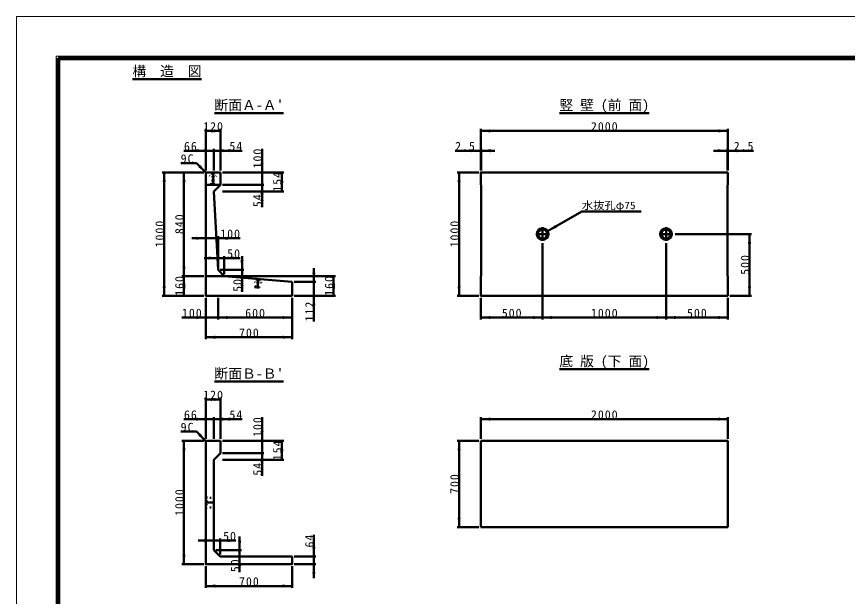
# Model space of a CAD drawing. Units: millimetres, scale not verified. Extents: x -2102 to 2102, y -1485 to 1485.
# Drawn here: x -2102 to 0, y 17 to 1485 of the extents above; entities that cross this region are included whole.
import ezdxf
from ezdxf.enums import TextEntityAlignment as Align

# ---------------------------------------------------------------- set-up
doc = ezdxf.new("R2010")
doc.units = ezdxf.units.MM
doc.header["$LTSCALE"] = 5
doc.linetypes.add('DOTTED', pattern=[1.75, 0.25, -1.5])
doc.linetypes.add('LONG_DASHED_DOTTED', pattern=[15.25, 12, -1.5, 0.25, -1.5])
doc.layers.add('0-0_V-nasSTD', color=7, linetype='Continuous', lineweight=50)
doc.styles.add('ＭＳ ゴシック', font='')
doc.styles.get('ＭＳ ゴシック').set_extended_font_data('MS Gothic')

msp = doc.modelspace()

# ---------------------------------------------------------------- linework, layer by layer
at = {"layer": '0-0_V-nasSTD', "lineweight": 100}
msp.add_line((-1997.5, 1380), (-1997.5, -1380), dxfattribs=at)
at = {"layer": '0-0_V-nasSTD'}
for p, q in [((-1809.517, 1326.551), (-1634.517, 1326.551)), ((-1602.095, 1240.532), (-1427.095, 1240.532)), ((-728.97, 1240.532), (-501.47, 1240.532)), ((-1623.97, 1200.532), (-1623.97, 1095.532)), ((-1586.47, 1200.532), (-1586.47, 1095.532)), ((-927.72, 1200.532), (-927.72, 1095.532)), ((-302.72, 1200.532), (-302.72, 1095.532)), ((-1586.47, 1195.532), (-1623.97, 1195.532)), ((-302.72, 1195.532), (-927.72, 1195.532)), ((-1623.97, 1145.532), (-1678.97, 1145.532)), ((-1603.345, 1145.532), (-1623.97, 1145.532)), ((-1603.345, 1150.532), (-1603.345, 1095.532)), ((-1586.47, 1145.532), (-1603.345, 1145.532)), ((-1586.47, 1145.532), (-1531.47, 1145.532)), ((-1481.47, 1090.532), (-1481.47, 1150.532)), ((-927.72, 1145.532), (-992.72, 1145.532)), ((-926.939, 1145.532), (-927.72, 1145.532)), ((-926.939, 1150.532), (-926.939, 1095.532)), ((-926.939, 1145.532), (-891.939, 1145.532)), ((-303.502, 1145.532), (-338.502, 1145.532)), ((-303.502, 1150.532), (-303.502, 1095.532)), ((-1628.97, 1090.532), (-1733.97, 1090.532)), ((-1728.97, 1090.532), (-1728.97, 778.032)), ((-1678.97, 1090.532), (-1678.97, 828.032)), ((-1621.158, 1090.532), (-1623.97, 1087.719)), ((-1586.47, 1090.532), (-1621.158, 1090.532)), ((-1426.47, 1090.532), (-1581.47, 1090.532)), ((-1481.47, 1059.282), (-1481.47, 1090.532)), ((-1431.47, 1042.407), (-1431.47, 1090.532)), ((-932.72, 1090.532), (-987.72, 1090.532)), ((-982.72, 1090.532), (-982.72, 778.032)), ((-302.72, 1090.532), (-302.72, 1059.282)), ((-1586.47, 1059.282), (-1623.97, 1059.282)), ((-1476.47, 1059.282), (-1581.47, 1059.282)), ((-1481.47, 1042.407), (-1481.47, 1059.282)), ((-927.72, 1059.282), (-926.939, 1058.5)), ((-302.72, 1059.282), (-303.502, 1058.5)), ((-1603.345, 1042.407), (-1592.72, 843.657)), ((-1426.47, 1042.407), (-1581.47, 1042.407)), ((-1481.47, 1042.407), (-1481.47, 1002.407)), ((-672.013, 991.703), (-758.615, 941.703)), ((-672.013, 991.703), (-522.013, 991.703)), ((-1592.72, 928.657), (-1592.72, 843.657)), ((-435.72, 934.282), (-242.72, 934.282)), ((-247.72, 934.282), (-247.72, 778.032)), ((-1592.72, 923.657), (-1537.095, 923.657)), ((-771.47, 911.032), (-771.47, 718.032)), ((-458.97, 911.032), (-458.97, 718.032)), ((-1577.095, 878.657), (-1577.095, 833.032)), ((-1577.095, 873.657), (-1537.095, 873.657)), ((-1592.72, 843.657), (-1577.095, 828.032)), ((-1527.095, 843.657), (-1587.72, 843.657)), ((-1350.22, 813.032), (-1350.22, 848.032)), ((-1628.97, 828.032), (-1683.97, 828.032)), ((-1678.97, 828.032), (-1678.97, 778.032)), ((-1577.095, 828.032), (-1623.97, 828.032)), ((-1577.095, 828.032), (-1405.22, 813.032)), ((-1295.22, 828.032), (-1577.095, 828.032)), ((-1532.095, 828.032), (-1532.095, 788.032)), ((-1300.22, 828.032), (-1300.22, 778.032)), ((-1345.22, 813.032), (-1400.22, 813.032)), ((-1350.22, 778.032), (-1350.22, 813.032)), ((-1628.97, 778.032), (-1733.97, 778.032)), ((-1295.22, 778.032), (-1400.22, 778.032)), ((-1350.22, 778.032), (-1350.22, 713.032)), ((-932.72, 778.032), (-987.72, 778.032)), ((-297.72, 778.032), (-242.72, 778.032)), ((-1623.97, 668.032), (-1623.97, 773.032)), ((-1592.72, 718.032), (-1592.72, 773.032)), ((-1405.22, 668.032), (-1405.22, 773.032)), ((-927.72, 773.032), (-927.72, 718.032)), ((-302.72, 773.032), (-302.72, 718.032)), ((-1623.97, 723.032), (-1683.97, 723.032)), ((-1592.72, 723.032), (-1623.97, 723.032)), ((-1405.22, 723.032), (-1592.72, 723.032)), ((-927.72, 723.032), (-771.47, 723.032)), ((-771.47, 723.032), (-458.97, 723.032)), ((-458.97, 723.032), (-302.72, 723.032)), ((-1405.22, 673.032), (-1623.97, 673.032)), ((-728.97, 591.978), (-501.47, 591.978)), ((-1602.095, 560.66), (-1427.095, 560.66)), ((-1623.97, 520.66), (-1623.97, 415.66)), ((-1586.47, 515.66), (-1623.97, 515.66)), ((-1586.47, 520.66), (-1586.47, 415.66)), ((-1623.97, 465.66), (-1678.97, 465.66)), ((-1603.345, 465.66), (-1623.97, 465.66)), ((-1603.345, 470.66), (-1603.345, 415.66)), ((-1586.47, 465.66), (-1603.345, 465.66)), ((-1586.47, 465.66), (-1531.47, 465.66)), ((-1481.47, 410.66), (-1481.47, 470.66)), ((-927.72, 470.728), (-927.72, 415.728)), ((-302.72, 465.728), (-927.72, 465.728)), ((-302.72, 470.728), (-302.72, 415.728)), ((-1628.97, 410.66), (-1683.97, 410.66)), ((-1678.97, 410.66), (-1678.97, 98.16)), ((-1621.158, 410.66), (-1623.97, 407.848)), ((-1586.47, 410.66), (-1621.158, 410.66)), ((-1586.47, 410.66), (-1586.47, 379.41)), ((-1426.47, 410.66), (-1581.47, 410.66)), ((-1481.47, 379.41), (-1481.47, 410.66)), ((-1431.47, 362.535), (-1431.47, 410.66)), ((-932.72, 410.728), (-987.72, 410.728)), ((-982.72, 410.728), (-982.72, 191.978)), ((-927.72, 410.728), (-927.72, 191.978)), ((-1586.47, 379.41), (-1603.345, 362.535)), ((-1476.47, 379.41), (-1581.47, 379.41)), ((-1481.47, 362.535), (-1481.47, 379.41)), ((-1603.345, 362.535), (-1603.345, 133.785)), ((-1426.47, 362.535), (-1581.47, 362.535)), ((-1481.47, 362.535), (-1481.47, 322.535)), ((-932.72, 191.978), (-987.72, 191.978)), ((-302.72, 191.978), (-927.72, 191.978)), ((-1350.22, 118.16), (-1350.22, 173.16)), ((-1587.408, 163.16), (-1587.408, 123.16)), ((-1587.408, 158.16), (-1547.408, 158.16)), ((-1603.345, 133.785), (-1587.408, 118.16)), ((-1533.033, 133.785), (-1598.033, 133.785)), ((-1587.408, 118.16), (-1405.22, 118.16)), ((-1538.033, 118.16), (-1538.033, 78.16)), ((-1345.22, 118.16), (-1400.22, 118.16)), ((-1350.22, 98.16), (-1350.22, 118.16)), ((-1628.97, 98.16), (-1683.97, 98.16)), ((-1623.97, 38.16), (-1623.97, 93.16)), ((-1405.22, 38.16), (-1405.22, 93.16)), ((-1345.22, 98.16), (-1400.22, 98.16)), ((-1350.22, 98.16), (-1350.22, 63.16)), ((-1405.22, 43.16), (-1623.97, 43.16))]:
    msp.add_line(p, q, dxfattribs=at)
at = {"layer": '0-0_V-nasSTD', "linetype": 'DOTTED'}
for p, q in [((-1609.127, 1087.407), (-1609.127, 1090.532)), ((-1609.127, 1090.532), (-1601.314, 1090.532)), ((-1609.127, 1087.407), (-1601.314, 1087.407)), ((-1607.408, 1061.157), (-1607.408, 1086.782)), ((-1603.033, 1061.157), (-1603.033, 1086.782)), ((-1601.314, 1087.407), (-1601.314, 1090.532)), ((-1610.689, 1060.844), (-1607.408, 1061.157)), ((-1610.689, 1060.844), (-1599.752, 1060.844)), ((-1610.689, 1060.844), (-1610.689, 1059.282)), ((-1610.689, 1059.282), (-1599.752, 1059.282)), ((-1603.033, 1061.157), (-1599.752, 1060.844)), ((-1599.752, 1060.844), (-1599.752, 1059.282)), ((-1495.321, 817.758), (-1495.049, 820.871)), ((-1495.049, 820.871), (-1487.266, 820.192)), ((-1487.538, 817.079), (-1487.266, 820.192)), ((-1498.318, 801.394), (-1498.453, 799.837)), ((-1498.453, 799.837), (-1487.557, 798.887)), ((-1498.318, 801.394), (-1495.022, 801.42)), ((-1498.318, 801.394), (-1487.422, 800.443)), ((-1495.321, 817.758), (-1487.538, 817.079)), ((-1495.022, 801.42), (-1493.663, 816.986)), ((-1490.663, 801.04), (-1489.305, 816.606)), ((-1490.663, 801.04), (-1487.422, 800.443)), ((-1487.422, 800.443), (-1487.557, 798.887)), ((-1620.845, 266.91), (-1623.97, 269.254)), ((-1620.845, 266.91), (-1603.345, 266.129)), ((-1620.845, 266.91), (-1620.845, 241.91))]:
    msp.add_line(p, q, dxfattribs=at)
at = {"layer": '0-0_V-nasSTD', "linetype": 'LONG_DASHED_DOTTED'}
for p, q in [((-1605.22, 1093.032), (-1605.22, 1056.782)), ((-771.47, 951.625), (-771.47, 916.938)), ((-458.97, 951.625), (-458.97, 916.938)), ((-788.814, 934.282), (-754.127, 934.282)), ((-476.314, 934.282), (-441.627, 934.282)), ((-1490.94, 823.022), (-1493.223, 796.871)), ((-1600.845, 254.41), (-1626.47, 254.41))]:
    msp.add_line(p, q, dxfattribs=at)
at = {"layer": '0-0_V-nasSTD', "lineweight": 18}
for points in [[(-2102.5, -1485), (-2102.5, 1485), (2102.5, 1485), (2102.5, -1485)], [(-2002.5, -1385), (-2002.5, 1385), (2002.5, 1385), (2002.5, -1385)]]:
    msp.add_lwpolyline(points, close=True, dxfattribs=at)
at = {"layer": '0-0_V-nasSTD', "lineweight": 100}
msp.add_lwpolyline([(1997.5, -1380), (1997.5, 1380), (-1997.5, 1380)], dxfattribs=at)
at = {"layer": '0-0_V-nasSTD'}
for points in [[(-303.502, 1145.532), (-302.72, 1145.532), (-237.72, 1145.532)], [(-1622.564, 1089.125), (-1647.313, 1113.874), (-1687.313, 1113.874)], [(-1623.97, 1087.719), (-1623.97, 778.032), (-1405.22, 778.032), (-1405.22, 813.032)], [(-1586.47, 1090.532), (-1586.47, 1059.282), (-1603.345, 1042.407)], [(-302.72, 1090.532), (-927.72, 1090.532), (-927.72, 1059.282)], [(-927.72, 828.032), (-926.939, 828.813), (-926.939, 1058.5)], [(-302.72, 828.032), (-303.502, 828.813), (-303.502, 1058.5)], [(-1592.72, 923.657), (-1623.97, 923.657), (-1658.97, 923.657)], [(-1577.095, 873.657), (-1592.72, 873.657), (-1627.72, 873.657)], [(-1532.095, 828.032), (-1532.095, 843.657), (-1532.095, 878.657)], [(-927.72, 828.032), (-927.72, 778.032), (-302.72, 778.032), (-302.72, 828.032)], [(-1622.564, 409.254), (-1647.313, 434.003), (-1687.313, 434.003)], [(-1623.97, 407.848), (-1623.97, 98.16), (-1405.22, 98.16), (-1405.22, 118.16)], [(-302.72, 191.978), (-302.72, 410.728), (-927.72, 410.728)], [(-1538.033, 118.16), (-1538.033, 133.785), (-1538.033, 168.785)], [(-1587.408, 158.16), (-1603.033, 158.16), (-1643.033, 158.16)]]:
    msp.add_lwpolyline(points, dxfattribs=at)
at = {"layer": '0-0_V-nasSTD', "linetype": 'DOTTED'}
for points in [[(-1609.127, 1087.407), (-1607.408, 1086.782), (-1603.033, 1086.782), (-1601.314, 1087.407)], [(-1495.321, 817.758), (-1493.663, 816.986), (-1489.305, 816.606), (-1487.538, 817.079)], [(-1603.345, 242.692), (-1620.845, 241.91), (-1623.97, 239.567)]]:
    msp.add_lwpolyline(points, dxfattribs=at)
at = {"layer": '0-0_V-nasSTD'}
for centre, radius in [((-771.47, 934.282), 14.844), ((-771.47, 934.282), 12.5), ((-458.97, 934.282), 14.844), ((-458.97, 934.282), 12.5), ((-771.47, 934.282), 11.719), ((-458.97, 934.282), 11.719)]:
    msp.add_circle(centre, radius, dxfattribs=at)
at = {"layer": '0-0_V-nasSTD', "linetype": 'DOTTED'}
for centre, start, end in [((-1605.22, 1090.848), 181.5077, 358.4923), ((-1491.13, 820.847), 176.51992, 353.50453)]:
    msp.add_arc(centre, 12.035, start, end, dxfattribs=at)
at = {"layer": '0-0_V-nasSTD'}
for points in [[(-1623.97, 1195.532), (-1599.97, 1195.532), (-1599.97, 1199.532)], [(-1610.47, 1195.532), (-1610.47, 1199.532), (-1586.47, 1195.532)], [(-927.72, 1195.532), (-903.72, 1195.532), (-903.72, 1199.532)], [(-326.72, 1195.532), (-326.72, 1199.532), (-302.72, 1195.532)], [(-1623.97, 1195.532), (-1599.97, 1191.532), (-1599.97, 1195.532)], [(-1610.47, 1191.532), (-1610.47, 1195.532), (-1586.47, 1195.532)], [(-927.72, 1195.532), (-903.72, 1191.532), (-903.72, 1195.532)], [(-326.72, 1191.532), (-326.72, 1195.532), (-302.72, 1195.532)], [(-1647.97, 1145.532), (-1647.97, 1149.532), (-1623.97, 1145.532)], [(-1647.97, 1141.532), (-1647.97, 1145.532), (-1623.97, 1145.532)], [(-1627.345, 1145.532), (-1627.345, 1149.532), (-1603.345, 1145.532)], [(-1627.345, 1141.532), (-1627.345, 1145.532), (-1603.345, 1145.532)], [(-1603.345, 1145.532), (-1579.345, 1145.532), (-1579.345, 1149.532)], [(-1603.345, 1145.532), (-1579.345, 1141.532), (-1579.345, 1145.532)], [(-1586.47, 1145.532), (-1562.47, 1145.532), (-1562.47, 1149.532)], [(-1586.47, 1145.532), (-1562.47, 1141.532), (-1562.47, 1145.532)], [(-951.72, 1145.532), (-951.72, 1149.532), (-927.72, 1145.532)], [(-951.72, 1141.532), (-951.72, 1145.532), (-927.72, 1145.532)], [(-926.939, 1145.532), (-902.939, 1145.532), (-902.939, 1149.532)], [(-926.939, 1145.532), (-902.939, 1141.532), (-902.939, 1145.532)], [(-327.502, 1145.532), (-327.502, 1149.532), (-303.502, 1145.532)], [(-327.502, 1141.532), (-327.502, 1145.532), (-303.502, 1145.532)], [(-302.72, 1145.532), (-278.72, 1145.532), (-278.72, 1149.532)], [(-302.72, 1145.532), (-278.72, 1141.532), (-278.72, 1145.532)], [(-1485.47, 1114.532), (-1481.47, 1090.532), (-1481.47, 1114.532)], [(-1481.47, 1090.532), (-1481.47, 1114.532), (-1477.47, 1114.532)], [(-1642.363, 1103.267), (-1639.535, 1106.096), (-1622.564, 1089.125)], [(-1639.535, 1106.096), (-1636.706, 1108.924), (-1622.564, 1089.125)], [(-1732.97, 1066.532), (-1728.97, 1066.532), (-1728.97, 1090.532)], [(-1728.97, 1066.532), (-1728.97, 1090.532), (-1724.97, 1066.532)], [(-1682.97, 1066.532), (-1678.97, 1066.532), (-1678.97, 1090.532)], [(-1678.97, 1066.532), (-1678.97, 1090.532), (-1674.97, 1066.532)], [(-1435.47, 1066.532), (-1431.47, 1066.532), (-1431.47, 1090.532)], [(-1431.47, 1066.532), (-1431.47, 1090.532), (-1427.47, 1066.532)], [(-986.72, 1066.532), (-982.72, 1066.532), (-982.72, 1090.532)], [(-982.72, 1066.532), (-982.72, 1090.532), (-978.72, 1066.532)], [(-1485.47, 1035.282), (-1481.47, 1035.282), (-1481.47, 1059.282)], [(-1481.47, 1035.282), (-1481.47, 1059.282), (-1477.47, 1035.282)], [(-1435.47, 1066.407), (-1431.47, 1042.407), (-1431.47, 1066.407)], [(-1431.47, 1042.407), (-1431.47, 1066.407), (-1427.47, 1066.407)], [(-1485.47, 1018.407), (-1481.47, 1018.407), (-1481.47, 1042.407)], [(-1481.47, 1018.407), (-1481.47, 1042.407), (-1477.47, 1018.407)], [(-758.615, 941.703), (-739.831, 957.168), (-737.831, 953.703)], [(-758.615, 941.703), (-737.831, 953.703), (-735.831, 950.239)], [(-1647.97, 923.657), (-1647.97, 927.657), (-1623.97, 923.657)], [(-1592.72, 923.657), (-1568.72, 923.657), (-1568.72, 927.657)], [(-251.72, 910.282), (-247.72, 910.282), (-247.72, 934.282)], [(-247.72, 910.282), (-247.72, 934.282), (-243.72, 910.282)], [(-1647.97, 919.657), (-1647.97, 923.657), (-1623.97, 923.657)], [(-1592.72, 923.657), (-1568.72, 919.657), (-1568.72, 923.657)], [(-1616.72, 873.657), (-1616.72, 877.657), (-1592.72, 873.657)], [(-1616.72, 869.657), (-1616.72, 873.657), (-1592.72, 873.657)], [(-1577.095, 873.657), (-1553.095, 873.657), (-1553.095, 877.657)], [(-1577.095, 873.657), (-1553.095, 869.657), (-1553.095, 873.657)], [(-1536.095, 867.657), (-1532.095, 843.657), (-1532.095, 867.657)], [(-1532.095, 843.657), (-1532.095, 867.657), (-1528.095, 867.657)], [(-1682.97, 852.032), (-1678.97, 828.032), (-1678.97, 852.032)], [(-1678.97, 828.032), (-1678.97, 852.032), (-1674.97, 852.032)], [(-1682.97, 804.032), (-1678.97, 804.032), (-1678.97, 828.032)], [(-1678.97, 804.032), (-1678.97, 828.032), (-1674.97, 804.032)], [(-1536.095, 804.032), (-1532.095, 804.032), (-1532.095, 828.032)], [(-1532.095, 804.032), (-1532.095, 828.032), (-1528.095, 804.032)], [(-1354.22, 837.032), (-1350.22, 813.032), (-1350.22, 837.032)], [(-1350.22, 813.032), (-1350.22, 837.032), (-1346.22, 837.032)], [(-1304.22, 804.032), (-1300.22, 804.032), (-1300.22, 828.032)], [(-1300.22, 804.032), (-1300.22, 828.032), (-1296.22, 804.032)], [(-1732.97, 802.032), (-1728.97, 778.032), (-1728.97, 802.032)], [(-1728.97, 778.032), (-1728.97, 802.032), (-1724.97, 802.032)], [(-1682.97, 802.032), (-1678.97, 778.032), (-1678.97, 802.032)], [(-1678.97, 778.032), (-1678.97, 802.032), (-1674.97, 802.032)], [(-1304.22, 802.032), (-1300.22, 778.032), (-1300.22, 802.032)], [(-1300.22, 778.032), (-1300.22, 802.032), (-1296.22, 802.032)], [(-986.72, 802.032), (-982.72, 778.032), (-982.72, 802.032)], [(-982.72, 778.032), (-982.72, 802.032), (-978.72, 802.032)], [(-251.72, 802.032), (-247.72, 778.032), (-247.72, 802.032)], [(-247.72, 778.032), (-247.72, 802.032), (-243.72, 802.032)], [(-1354.22, 754.032), (-1350.22, 754.032), (-1350.22, 778.032)], [(-1350.22, 754.032), (-1350.22, 778.032), (-1346.22, 754.032)], [(-1647.97, 723.032), (-1647.97, 727.032), (-1623.97, 723.032)], [(-1647.97, 719.032), (-1647.97, 723.032), (-1623.97, 723.032)], [(-1592.72, 723.032), (-1568.72, 723.032), (-1568.72, 727.032)], [(-1592.72, 723.032), (-1568.72, 719.032), (-1568.72, 723.032)], [(-1429.22, 723.032), (-1429.22, 727.032), (-1405.22, 723.032)], [(-1429.22, 719.032), (-1429.22, 723.032), (-1405.22, 723.032)], [(-927.72, 723.032), (-903.72, 723.032), (-903.72, 727.032)], [(-927.72, 723.032), (-903.72, 719.032), (-903.72, 723.032)], [(-795.47, 723.032), (-795.47, 727.032), (-771.47, 723.032)], [(-795.47, 719.032), (-795.47, 723.032), (-771.47, 723.032)], [(-771.47, 723.032), (-747.47, 723.032), (-747.47, 727.032)], [(-771.47, 723.032), (-747.47, 719.032), (-747.47, 723.032)], [(-482.97, 723.032), (-482.97, 727.032), (-458.97, 723.032)], [(-482.97, 719.032), (-482.97, 723.032), (-458.97, 723.032)], [(-458.97, 723.032), (-434.97, 723.032), (-434.97, 727.032)], [(-458.97, 723.032), (-434.97, 719.032), (-434.97, 723.032)], [(-326.72, 723.032), (-326.72, 727.032), (-302.72, 723.032)], [(-326.72, 719.032), (-326.72, 723.032), (-302.72, 723.032)], [(-1623.97, 673.032), (-1599.97, 673.032), (-1599.97, 677.032)], [(-1623.97, 673.032), (-1599.97, 669.032), (-1599.97, 673.032)], [(-1429.22, 673.032), (-1429.22, 677.032), (-1405.22, 673.032)], [(-1429.22, 669.032), (-1429.22, 673.032), (-1405.22, 673.032)], [(-1623.97, 515.66), (-1599.97, 515.66), (-1599.97, 519.66)], [(-1623.97, 515.66), (-1599.97, 511.66), (-1599.97, 515.66)], [(-1610.47, 515.66), (-1610.47, 519.66), (-1586.47, 515.66)], [(-1610.47, 511.66), (-1610.47, 515.66), (-1586.47, 515.66)], [(-1647.97, 465.66), (-1647.97, 469.66), (-1623.97, 465.66)], [(-1647.97, 461.66), (-1647.97, 465.66), (-1623.97, 465.66)], [(-1627.345, 465.66), (-1627.345, 469.66), (-1603.345, 465.66)], [(-1627.345, 461.66), (-1627.345, 465.66), (-1603.345, 465.66)], [(-1603.345, 465.66), (-1579.345, 465.66), (-1579.345, 469.66)], [(-1603.345, 465.66), (-1579.345, 461.66), (-1579.345, 465.66)], [(-1586.47, 465.66), (-1562.47, 465.66), (-1562.47, 469.66)], [(-1586.47, 465.66), (-1562.47, 461.66), (-1562.47, 465.66)], [(-927.72, 465.728), (-903.72, 465.728), (-903.72, 469.728)], [(-927.72, 465.728), (-903.72, 461.728), (-903.72, 465.728)], [(-326.72, 465.728), (-326.72, 469.728), (-302.72, 465.728)], [(-326.72, 461.728), (-326.72, 465.728), (-302.72, 465.728)], [(-1642.363, 423.396), (-1639.535, 426.225), (-1622.564, 409.254)], [(-1639.535, 426.225), (-1636.706, 429.053), (-1622.564, 409.254)], [(-1485.47, 434.66), (-1481.47, 410.66), (-1481.47, 434.66)], [(-1481.47, 410.66), (-1481.47, 434.66), (-1477.47, 434.66)], [(-1682.97, 386.66), (-1678.97, 386.66), (-1678.97, 410.66)], [(-1678.97, 386.66), (-1678.97, 410.66), (-1674.97, 386.66)], [(-1435.47, 386.66), (-1431.47, 386.66), (-1431.47, 410.66)], [(-1431.47, 386.66), (-1431.47, 410.66), (-1427.47, 386.66)], [(-986.72, 386.728), (-982.72, 386.728), (-982.72, 410.728)], [(-982.72, 386.728), (-982.72, 410.728), (-978.72, 386.728)], [(-1485.47, 355.41), (-1481.47, 355.41), (-1481.47, 379.41)], [(-1481.47, 355.41), (-1481.47, 379.41), (-1477.47, 355.41)], [(-1435.47, 386.535), (-1431.47, 362.535), (-1431.47, 386.535)], [(-1431.47, 362.535), (-1431.47, 386.535), (-1427.47, 386.535)], [(-1485.47, 338.535), (-1481.47, 338.535), (-1481.47, 362.535)], [(-1481.47, 338.535), (-1481.47, 362.535), (-1477.47, 338.535)], [(-986.72, 215.978), (-982.72, 191.978), (-982.72, 215.978)], [(-982.72, 191.978), (-982.72, 215.978), (-978.72, 215.978)], [(-1627.033, 158.16), (-1627.033, 162.16), (-1603.033, 158.16)], [(-1627.033, 154.16), (-1627.033, 158.16), (-1603.033, 158.16)], [(-1587.408, 158.16), (-1563.408, 158.16), (-1563.408, 162.16)], [(-1587.408, 158.16), (-1563.408, 154.16), (-1563.408, 158.16)], [(-1542.033, 157.785), (-1538.033, 133.785), (-1538.033, 157.785)], [(-1538.033, 133.785), (-1538.033, 157.785), (-1534.033, 157.785)], [(-1354.22, 142.16), (-1350.22, 118.16), (-1350.22, 142.16)], [(-1350.22, 118.16), (-1350.22, 142.16), (-1346.22, 142.16)], [(-1682.97, 122.16), (-1678.97, 98.16), (-1678.97, 122.16)], [(-1678.97, 98.16), (-1678.97, 122.16), (-1674.97, 122.16)], [(-1542.033, 94.16), (-1538.033, 94.16), (-1538.033, 118.16)], [(-1538.033, 94.16), (-1538.033, 118.16), (-1534.033, 94.16)], [(-1354.22, 74.16), (-1350.22, 74.16), (-1350.22, 98.16)], [(-1350.22, 74.16), (-1350.22, 98.16), (-1346.22, 74.16)], [(-1623.97, 43.16), (-1599.97, 43.16), (-1599.97, 47.16)], [(-1623.97, 43.16), (-1599.97, 39.16), (-1599.97, 43.16)], [(-1429.22, 43.16), (-1429.22, 47.16), (-1405.22, 43.16)], [(-1429.22, 39.16), (-1429.22, 43.16), (-1405.22, 43.16)]]:
    msp.add_solid(points, dxfattribs=at)

# ---------------------------------------------------------------- texts
at = {"layer": '0-0_V-nasSTD', "style": 'ＭＳ ゴシック'}
for s, p in [('構\u3000造\u3000図', (-1809.517, 1326.551)), ("断面Ａ-Ａ'", (-1602.095, 1240.532)), ('竪 壁 (前 面)', (-728.97, 1240.532)), ('底 版 (下 面)', (-728.97, 591.978)), ("断面Ｂ-Ｂ'", (-1602.095, 560.66))]:
    msp.add_text(s, height=25.66, dxfattribs=at).set_placement(p, align=Align.BOTTOM_LEFT)
at = {"layer": '0-0_V-nasSTD', "style": 'ＭＳ ゴシック', "width": 1.1}
msp.add_text('水抜孔φ75', height=19.06, dxfattribs=at).set_placement((-672.013, 991.703), align=Align.BOTTOM_LEFT)
at = {"layer": '0-0_V-nasSTD', "char_height": 21.99, "attachment_point": 7, "style": 'ＭＳ ゴシック'}
for s, insert in [('\\T1.17;120', (-1630.22, 1195.532)), ('\\T1.17;2000', (-648.97, 1195.532)), ('\\T1.17;66', (-1678.97, 1145.532)), ('\\T1.17;54', (-1563.97, 1145.532)), ('\\T1.17;2.5', (-992.72, 1145.532)), ('\\T1.17;2.5', (-287.72, 1145.532)), ('\\T1.17;9C', (-1687.313, 1113.874)), ('\\T1.17;100', (-1587.095, 923.657)), ('\\T1.17;50', (-1569.595, 873.657)), ('\\T1.17;100', (-1683.97, 723.032)), ('\\T1.17;600', (-1523.97, 723.032)), ('\\T1.17;500', (-874.595, 723.032)), ('\\T1.17;1000', (-648.97, 723.032)), ('\\T1.17;500', (-405.845, 723.032)), ('\\T1.17;700', (-1539.595, 673.032)), ('\\T1.17;120', (-1630.22, 515.66)), ('\\T1.17;66', (-1678.97, 465.66)), ('\\T1.17;54', (-1563.97, 465.66)), ('\\T1.17;2000', (-648.97, 465.728)), ('\\T1.17;9C', (-1687.313, 434.003)), ('\\T1.17;50', (-1579.908, 158.16)), ('\\T1.17;700', (-1539.595, 43.16))]:
    msp.add_mtext(s, dxfattribs=dict(at, insert=insert))
at = {"layer": '0-0_V-nasSTD', "char_height": 21.99, "attachment_point": 7, "rotation": 90, "style": 'ＭＳ ゴシック'}
for s, insert in [('\\T1.17;100', (-1481.47, 1100.532)), ('\\T1.17;154', (-1431.47, 1041.469)), ('\\T1.17;54', (-1481.47, 1002.407)), ('\\T1.17;840', (-1678.97, 934.282)), ('\\T1.17;1000', (-1728.97, 900.532)), ('\\T1.17;1000', (-982.72, 900.532)), ('\\T1.17;500', (-247.72, 831.157)), ('\\T1.17;160', (-1678.97, 778.032)), ('\\T1.17;160', (-1300.22, 778.032)), ('\\T1.17;50', (-1532.095, 788.032)), ('\\T1.17;112', (-1350.22, 713.032)), ('\\T1.17;100', (-1481.47, 420.66)), ('\\T1.17;154', (-1431.47, 361.598)), ('\\T1.17;54', (-1481.47, 322.535)), ('\\T1.17;700', (-982.72, 276.353)), ('\\T1.17;1000', (-1678.97, 220.66)), ('\\T1.17;64', (-1350.22, 140.66)), ('\\T1.17;50', (-1538.033, 78.16))]:
    msp.add_mtext(s, dxfattribs=dict(at, insert=insert))

doc.saveas('drawing.dxf')
